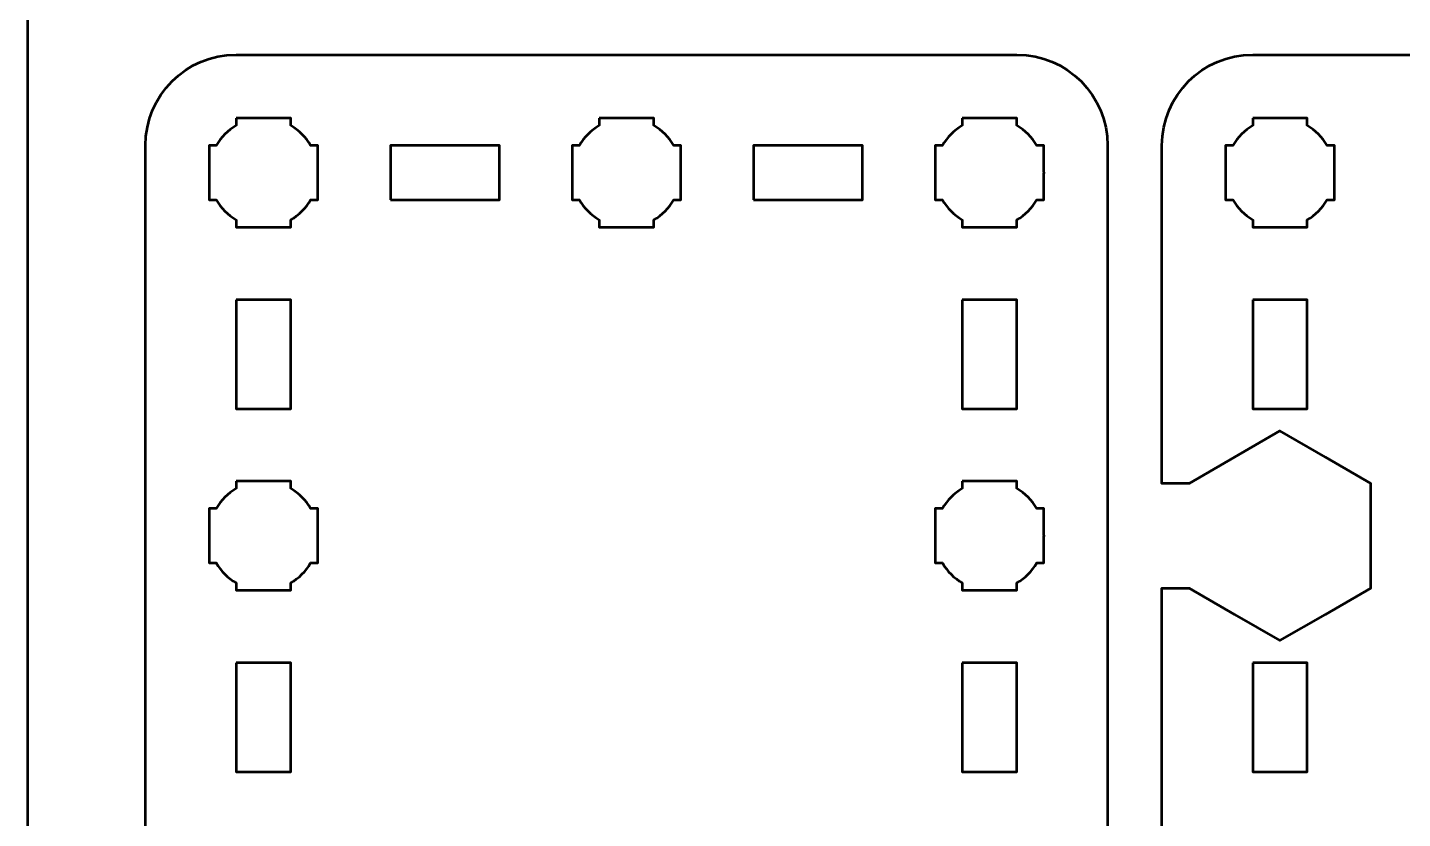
# Model space of a CAD drawing. Header units: centimetres. Extents: x -21 to 0, y -29.7 to 0.
# Drawn here: x -21 to -13.43, y -18.16 to -13.8 of the extents above; entities that cross this region are included whole.
import ezdxf

# ---------------------------------------------------------------- set-up
doc = ezdxf.new("R2010")
doc.units = ezdxf.units.CM
doc.header["$MEASUREMENT"] = 0
doc.layers.add('Layer 1', color=7, linetype='Continuous')

msp = doc.modelspace()

# ---------------------------------------------------------------- linework, layer by layer
at = {"layer": 'Layer 1', "color": 1, "lineweight": 53}
msp.add_open_spline([(-21.00003, -29.19995), (-21.00003, -29.19995), (-21.00003, -5.29992), (-21.00003, -5.29992), (-21.00003, -5.29992), (-21.00003, -5.21709), (-20.93286, -5.14992), (-20.85003, -5.14992), (-20.85003, -5.14992), (-20.7672, -5.14992), (-20.70003, -5.08275), (-20.70003, -4.99992), (-20.70003, -4.99992), (-20.70003, -4.91709), (-20.7672, -4.84992), (-20.85003, -4.84992), (-20.85003, -4.84992), (-20.93286, -4.84992), (-21.00003, -4.78275), (-21.00003, -4.69992), (-21.00003, -4.69992), (-21.00003, -4.61709), (-20.93286, -4.54992), (-20.85003, -4.54992), (-20.85003, -4.54992), (-20.7672, -4.54992), (-20.70003, -4.48275), (-20.70003, -4.39992), (-20.70003, -4.39992), (-20.70003, -4.31709), (-20.7672, -4.24992), (-20.85003, -4.24992), (-20.85003, -4.24992), (-20.93286, -4.24992), (-21.00003, -4.18275), (-21.00003, -4.09992), (-21.00003, -4.09992), (-21.00003, -4.01709), (-20.93286, -3.94992), (-20.85003, -3.94992), (-20.85003, -3.94992), (-20.7672, -3.94992), (-20.70003, -3.88275), (-20.70003, -3.79992), (-20.70003, -3.79992), (-20.70003, -3.71709), (-20.7672, -3.64992), (-20.85003, -3.64992), (-20.85003, -3.64992), (-20.93286, -3.64992), (-21.00003, -3.58275), (-21.00003, -3.49992), (-21.00003, -3.49992), (-21.00003, -3.41709), (-20.93286, -3.34992), (-20.85003, -3.34992), (-20.85003, -3.34992), (-20.7672, -3.34992), (-20.70003, -3.28275), (-20.70003, -3.19992), (-20.70003, -3.19992), (-20.70003, -3.11709), (-20.7672, -3.04992), (-20.85003, -3.04992), (-20.85003, -3.04992), (-20.93286, -3.04992), (-21.00003, -2.98275), (-21.00003, -2.89992), (-21.00003, -2.89992), (-21.00003, -2.81709), (-20.93286, -2.74992), (-20.85003, -2.74992), (-20.85003, -2.74992), (-20.7672, -2.74992), (-20.70003, -2.68275), (-20.70003, -2.59992), (-20.70003, -2.59992), (-20.70003, -2.51709), (-20.7672, -2.44992), (-20.85003, -2.44992), (-20.85003, -2.44992), (-20.93286, -2.44992), (-21.00003, -2.38275), (-21.00003, -2.29992), (-21.00003, -2.29992), (-21.00003, -2.21709), (-20.93286, -2.14992), (-20.85003, -2.14992), (-20.85003, -2.14992), (-20.7672, -2.14992), (-20.70003, -2.08275), (-20.70003, -1.99992), (-20.70003, -1.99992), (-20.70003, -1.91709), (-20.7672, -1.84992), (-20.85003, -1.84992), (-20.85003, -1.84992), (-20.93286, -1.84992), (-21.00003, -1.78275), (-21.00003, -1.69992), (-21.00003, -1.69992), (-21.00003, -1.61709), (-20.93286, -1.54992), (-20.85003, -1.54992), (-20.85003, -1.54992), (-20.7672, -1.54992), (-20.70003, -1.48275), (-20.70003, -1.39992), (-20.70003, -1.39992), (-20.70003, -1.31709), (-20.7672, -1.24992), (-20.85003, -1.24992), (-20.85003, -1.24992), (-20.93286, -1.24992), (-21.00003, -1.18275), (-21.00003, -1.09992), (-21.00003, -1.09992), (-21.00003, -1.09992), (-21.00003, -0.49992), (-21.00003, -0.49992), (-21.00003, -0.49992), (-21.00003, -0.22295), (-20.77694, 0.00004), (-20.49994, 0.00004), (-20.49994, 0.00004), (-20.49994, 0.00004), (-0.50008, 0.00004), (-0.50008, 0.00004), (-0.50008, 0.00004), (-0.22294, 0.00004), (0.00002, -0.22295), (0.00002, -0.49992), (0.00002, -0.49992), (0.00002, -0.49992), (0.00002, -29.19995), (0.00002, -29.19995), (0.00002, -29.19995), (0.00002, -29.47695), (-0.22294, -29.70004), (-0.50008, -29.70004), (-0.50008, -29.70004), (-0.50008, -29.70004), (-20.49994, -29.70004), (-20.49994, -29.70004), (-20.49994, -29.70004), (-20.77694, -29.70004), (-21.00003, -29.47695), (-21.00003, -29.19995)], degree=3, knots=[0, 0, 0, 0, 0.027027, 0.027027, 0.027027, 0.027027, 0.0540541, 0.0540541, 0.0540541, 0.0540541, 0.0810811, 0.0810811, 0.0810811, 0.0810811, 0.1081081, 0.1081081, 0.1081081, 0.1081081, 0.1351351, 0.1351351, 0.1351351, 0.1351351, 0.1621622, 0.1621622, 0.1621622, 0.1621622, 0.1891892, 0.1891892, 0.1891892, 0.1891892, 0.2162162, 0.2162162, 0.2162162, 0.2162162, 0.2432432, 0.2432432, 0.2432432, 0.2432432, 0.2702703, 0.2702703, 0.2702703, 0.2702703, 0.2972973, 0.2972973, 0.2972973, 0.2972973, 0.3243243, 0.3243243, 0.3243243, 0.3243243, 0.3513514, 0.3513514, 0.3513514, 0.3513514, 0.3783784, 0.3783784, 0.3783784, 0.3783784, 0.4054054, 0.4054054, 0.4054054, 0.4054054, 0.4324324, 0.4324324, 0.4324324, 0.4324324, 0.4594595, 0.4594595, 0.4594595, 0.4594595, 0.4864865, 0.4864865, 0.4864865, 0.4864865, 0.5135135, 0.5135135, 0.5135135, 0.5135135, 0.5405405, 0.5405405, 0.5405405, 0.5405405, 0.5675676, 0.5675676, 0.5675676, 0.5675676, 0.5945946, 0.5945946, 0.5945946, 0.5945946, 0.6216216, 0.6216216, 0.6216216, 0.6216216, 0.6486486, 0.6486486, 0.6486486, 0.6486486, 0.6756757, 0.6756757, 0.6756757, 0.6756757, 0.7027027, 0.7027027, 0.7027027, 0.7027027, 0.7297297, 0.7297297, 0.7297297, 0.7297297, 0.7567568, 0.7567568, 0.7567568, 0.7567568, 0.7837838, 0.7837838, 0.7837838, 0.7837838, 0.8108108, 0.8108108, 0.8108108, 0.8108108, 0.8378378, 0.8378378, 0.8378378, 0.8378378, 0.8648649, 0.8648649, 0.8648649, 0.8648649, 0.8918919, 0.8918919, 0.8918919, 0.8918919, 0.9189189, 0.9189189, 0.9189189, 0.9189189, 0.9459459, 0.9459459, 0.9459459, 0.9459459, 0.972973, 0.972973, 0.972973, 0.972973, 1, 1, 1, 1], dxfattribs=at)
at = {"layer": 'Layer 1', "color": 3, "lineweight": 53}
for points, knots in [([(-17.19202, -23.24999), (-17.19202, -23.24999), (-15.55003, -23.24999), (-15.55003, -23.24999), (-15.55003, -23.24999), (-15.27303, -23.24999), (-15.04994, -23.02689), (-15.04994, -22.74989), (-15.04994, -22.74989), (-15.04994, -19.9833), (-15.04994, -17.21668), (-15.04994, -14.45009), (-15.04994, -14.45009), (-15.04994, -14.17309), (-15.2729, -13.94999), (-15.55003, -13.94999), (-15.55003, -13.94999), (-15.55003, -13.94999), (-19.84989, -13.94999), (-19.84989, -13.94999), (-19.84989, -13.94999), (-20.12689, -13.94999), (-20.34998, -14.17309), (-20.34998, -14.45009), (-20.34998, -14.45009), (-20.34998, -17.21668), (-20.34998, -19.9833), (-20.34998, -22.74989), (-20.34998, -22.74989), (-20.34998, -23.02684), (-20.1271, -23.24991), (-19.85004, -23.24999), (-19.85004, -23.24999), (-19.85004, -23.24999), (-18.20802, -23.24999), (-18.20802, -23.24999), (-18.20802, -23.24999), (-18.20802, -23.24999), (-17.19202, -23.24999), (-17.19202, -23.24999)], [0, 0, 0, 0, 0.1, 0.1, 0.1, 0.1, 0.2, 0.2, 0.2, 0.2, 0.3, 0.3, 0.3, 0.3, 0.4, 0.4, 0.4, 0.4, 0.5, 0.5, 0.5, 0.5, 0.6, 0.6, 0.6, 0.6, 0.7, 0.7, 0.7, 0.7, 0.8, 0.8, 0.8, 0.8, 0.9, 0.9, 0.9, 0.9, 1, 1, 1, 1]), ([(-11.59202, -23.24999), (-11.59202, -23.24999), (-9.95003, -23.24999), (-9.95003, -23.24999), (-9.95003, -23.24999), (-9.67303, -23.24999), (-9.44994, -23.02689), (-9.44994, -22.74989), (-9.44994, -22.74989), (-9.44994, -22.74989), (-9.44994, -16.88869), (-9.44994, -16.88869), (-9.44994, -16.88869), (-9.44994, -16.88869), (-9.59999, -16.88869), (-9.59999, -16.88869), (-9.59999, -16.88869), (-9.59999, -16.88869), (-9.84999, -17.03303), (-9.84999, -17.03303), (-9.84999, -17.03303), (-9.84999, -17.03303), (-10.09999, -17.17736), (-10.09999, -17.17736), (-10.09999, -17.17736), (-10.09999, -17.17736), (-10.34999, -17.03303), (-10.34999, -17.03303), (-10.34999, -17.03303), (-10.34999, -17.03303), (-10.59999, -16.88869), (-10.59999, -16.88869), (-10.59999, -16.88869), (-10.59999, -16.88869), (-10.59999, -16.60002), (-10.59999, -16.60002), (-10.59999, -16.60002), (-10.59999, -16.60002), (-10.59999, -16.31135), (-10.59999, -16.31135), (-10.59999, -16.31135), (-10.59999, -16.31135), (-10.34999, -16.16701), (-10.34999, -16.16701), (-10.34999, -16.16701), (-10.34999, -16.16701), (-10.09999, -16.02268), (-10.09999, -16.02268), (-10.09999, -16.02268), (-10.09999, -16.02268), (-9.84999, -16.16701), (-9.84999, -16.16701), (-9.84999, -16.16701), (-9.84999, -16.16701), (-9.59999, -16.31135), (-9.59999, -16.31135), (-9.59999, -16.31135), (-9.59999, -16.31135), (-9.44994, -16.31135), (-9.44994, -16.31135), (-9.44994, -16.31135), (-9.44994, -16.31135), (-9.44994, -14.45009), (-9.44994, -14.45009), (-9.44994, -14.45009), (-9.44994, -14.17309), (-9.6729, -13.94999), (-9.95003, -13.94999), (-9.95003, -13.94999), (-9.95003, -13.94999), (-14.24989, -13.94999), (-14.24989, -13.94999), (-14.24989, -13.94999), (-14.52689, -13.94999), (-14.74998, -14.17309), (-14.74998, -14.45009), (-14.74998, -14.45009), (-14.74998, -14.45009), (-14.74998, -16.31135), (-14.74998, -16.31135), (-14.74998, -16.31135), (-14.74998, -16.31135), (-14.59999, -16.31135), (-14.59999, -16.31135), (-14.59999, -16.31135), (-14.59999, -16.31135), (-14.34999, -16.16701), (-14.34999, -16.16701), (-14.34999, -16.16701), (-14.34999, -16.16701), (-14.09999, -16.02268), (-14.09999, -16.02268), (-14.09999, -16.02268), (-14.09999, -16.02268), (-13.84999, -16.16701), (-13.84999, -16.16701), (-13.84999, -16.16701), (-13.84999, -16.16701), (-13.59999, -16.31135), (-13.59999, -16.31135), (-13.59999, -16.31135), (-13.59999, -16.31135), (-13.59999, -16.60002), (-13.59999, -16.60002), (-13.59999, -16.60002), (-13.59999, -16.60002), (-13.59999, -16.88869), (-13.59999, -16.88869), (-13.59999, -16.88869), (-13.59999, -16.88869), (-13.84999, -17.03303), (-13.84999, -17.03303), (-13.84999, -17.03303), (-13.84999, -17.03303), (-14.09999, -17.17736), (-14.09999, -17.17736), (-14.09999, -17.17736), (-14.09999, -17.17736), (-14.34999, -17.03303), (-14.34999, -17.03303), (-14.34999, -17.03303), (-14.34999, -17.03303), (-14.59999, -16.88869), (-14.59999, -16.88869), (-14.59999, -16.88869), (-14.59999, -16.88869), (-14.74998, -16.88869), (-14.74998, -16.88869), (-14.74998, -16.88869), (-14.74998, -16.88869), (-14.74998, -22.74989), (-14.74998, -22.74989), (-14.74998, -22.74989), (-14.74998, -23.02684), (-14.5271, -23.24991), (-14.25004, -23.24999), (-14.25004, -23.24999), (-14.25004, -23.24999), (-12.60802, -23.24999), (-12.60802, -23.24999), (-12.60802, -23.24999), (-12.60802, -23.24999), (-11.59202, -23.24999), (-11.59202, -23.24999)], [0, 0, 0, 0, 0.0277778, 0.0277778, 0.0277778, 0.0277778, 0.0555556, 0.0555556, 0.0555556, 0.0555556, 0.0833333, 0.0833333, 0.0833333, 0.0833333, 0.1111111, 0.1111111, 0.1111111, 0.1111111, 0.1388889, 0.1388889, 0.1388889, 0.1388889, 0.1666667, 0.1666667, 0.1666667, 0.1666667, 0.1944444, 0.1944444, 0.1944444, 0.1944444, 0.2222222, 0.2222222, 0.2222222, 0.2222222, 0.25, 0.25, 0.25, 0.25, 0.2777778, 0.2777778, 0.2777778, 0.2777778, 0.3055556, 0.3055556, 0.3055556, 0.3055556, 0.3333333, 0.3333333, 0.3333333, 0.3333333, 0.3611111, 0.3611111, 0.3611111, 0.3611111, 0.3888889, 0.3888889, 0.3888889, 0.3888889, 0.4166667, 0.4166667, 0.4166667, 0.4166667, 0.4444444, 0.4444444, 0.4444444, 0.4444444, 0.4722222, 0.4722222, 0.4722222, 0.4722222, 0.5, 0.5, 0.5, 0.5, 0.5277778, 0.5277778, 0.5277778, 0.5277778, 0.5555556, 0.5555556, 0.5555556, 0.5555556, 0.5833333, 0.5833333, 0.5833333, 0.5833333, 0.6111111, 0.6111111, 0.6111111, 0.6111111, 0.6388889, 0.6388889, 0.6388889, 0.6388889, 0.6666667, 0.6666667, 0.6666667, 0.6666667, 0.6944444, 0.6944444, 0.6944444, 0.6944444, 0.7222222, 0.7222222, 0.7222222, 0.7222222, 0.75, 0.75, 0.75, 0.75, 0.7777778, 0.7777778, 0.7777778, 0.7777778, 0.8055556, 0.8055556, 0.8055556, 0.8055556, 0.8333333, 0.8333333, 0.8333333, 0.8333333, 0.8611111, 0.8611111, 0.8611111, 0.8611111, 0.8888889, 0.8888889, 0.8888889, 0.8888889, 0.9166667, 0.9166667, 0.9166667, 0.9166667, 0.9444444, 0.9444444, 0.9444444, 0.9444444, 0.9722222, 0.9722222, 0.9722222, 0.9722222, 1, 1, 1, 1])]:
    msp.add_open_spline(points, degree=3, knots=knots, dxfattribs=at)
at = {"layer": 'Layer 1', "lineweight": 53}
for points, knots in [([(-19.85003, -14.30004), (-19.85003, -14.30004), (-19.70151, -14.30004), (-19.70151, -14.30004), (-19.70151, -14.30004), (-19.70151, -14.30004), (-19.69996, -14.30002), (-19.69996, -14.30002), (-19.69996, -14.30002), (-19.69996, -14.30002), (-19.69841, -14.30004), (-19.69841, -14.30004), (-19.69841, -14.30004), (-19.69841, -14.30004), (-19.55003, -14.30004), (-19.55003, -14.30004), (-19.55003, -14.30004), (-19.55003, -14.30004), (-19.55003, -14.34013), (-19.55003, -14.34013), (-19.55003, -14.34013), (-19.50446, -14.36648), (-19.46648, -14.40448), (-19.44012, -14.45003), (-19.44012, -14.45003), (-19.44012, -14.45003), (-19.40003, -14.45003), (-19.40003, -14.45003), (-19.40003, -14.45003), (-19.40003, -14.45003), (-19.40003, -14.59408), (-19.40003, -14.59408), (-19.40003, -14.59408), (-19.40003, -14.59408), (-19.39997, -14.60002), (-19.39997, -14.60002), (-19.39997, -14.60002), (-19.39997, -14.60002), (-19.40003, -14.60596), (-19.40003, -14.60596), (-19.40003, -14.60596), (-19.40003, -14.60596), (-19.40003, -14.75003), (-19.40003, -14.75003), (-19.40003, -14.75003), (-19.40003, -14.75003), (-19.4401, -14.75003), (-19.4401, -14.75003), (-19.4401, -14.75003), (-19.46646, -14.7956), (-19.50445, -14.83359), (-19.55003, -14.85993), (-19.55003, -14.85993), (-19.55003, -14.85993), (-19.55003, -14.90003), (-19.55003, -14.90003), (-19.55003, -14.90003), (-19.55003, -14.90003), (-19.85003, -14.90003), (-19.85003, -14.90003), (-19.85003, -14.90003), (-19.85003, -14.90003), (-19.85003, -14.85984), (-19.85003, -14.85984), (-19.85003, -14.85984), (-19.89553, -14.8335), (-19.93347, -14.79554), (-19.95981, -14.75003), (-19.95981, -14.75003), (-19.95981, -14.75003), (-20.00002, -14.75003), (-20.00002, -14.75003), (-20.00002, -14.75003), (-20.00002, -14.75003), (-20.00002, -14.45003), (-20.00002, -14.45003), (-20.00002, -14.45003), (-20.00002, -14.45003), (-19.95979, -14.45003), (-19.95979, -14.45003), (-19.95979, -14.45003), (-19.93345, -14.40453), (-19.89552, -14.36657), (-19.85003, -14.34023), (-19.85003, -14.34023), (-19.85003, -14.34023), (-19.85003, -14.30004), (-19.85003, -14.30004)], [0, 0, 0, 0, 0.0454545, 0.0454545, 0.0454545, 0.0454545, 0.0909091, 0.0909091, 0.0909091, 0.0909091, 0.1363636, 0.1363636, 0.1363636, 0.1363636, 0.1818182, 0.1818182, 0.1818182, 0.1818182, 0.2272727, 0.2272727, 0.2272727, 0.2272727, 0.2727273, 0.2727273, 0.2727273, 0.2727273, 0.3181818, 0.3181818, 0.3181818, 0.3181818, 0.3636364, 0.3636364, 0.3636364, 0.3636364, 0.4090909, 0.4090909, 0.4090909, 0.4090909, 0.4545455, 0.4545455, 0.4545455, 0.4545455, 0.5, 0.5, 0.5, 0.5, 0.5454545, 0.5454545, 0.5454545, 0.5454545, 0.5909091, 0.5909091, 0.5909091, 0.5909091, 0.6363636, 0.6363636, 0.6363636, 0.6363636, 0.6818182, 0.6818182, 0.6818182, 0.6818182, 0.7272727, 0.7272727, 0.7272727, 0.7272727, 0.7727273, 0.7727273, 0.7727273, 0.7727273, 0.8181818, 0.8181818, 0.8181818, 0.8181818, 0.8636364, 0.8636364, 0.8636364, 0.8636364, 0.9090909, 0.9090909, 0.9090909, 0.9090909, 0.9545455, 0.9545455, 0.9545455, 0.9545455, 1, 1, 1, 1]), ([(-17.85003, -14.30004), (-17.85003, -14.30004), (-17.70151, -14.30004), (-17.70151, -14.30004), (-17.70151, -14.30004), (-17.70151, -14.30004), (-17.69996, -14.30002), (-17.69996, -14.30002), (-17.69996, -14.30002), (-17.69996, -14.30002), (-17.69841, -14.30004), (-17.69841, -14.30004), (-17.69841, -14.30004), (-17.69841, -14.30004), (-17.55003, -14.30004), (-17.55003, -14.30004), (-17.55003, -14.30004), (-17.55003, -14.30004), (-17.55003, -14.34013), (-17.55003, -14.34013), (-17.55003, -14.34013), (-17.50446, -14.36648), (-17.46648, -14.40448), (-17.44012, -14.45003), (-17.44012, -14.45003), (-17.44012, -14.45003), (-17.40003, -14.45003), (-17.40003, -14.45003), (-17.40003, -14.45003), (-17.40003, -14.45003), (-17.40003, -14.59408), (-17.40003, -14.59408), (-17.40003, -14.59408), (-17.40003, -14.59408), (-17.39997, -14.60002), (-17.39997, -14.60002), (-17.39997, -14.60002), (-17.39997, -14.60002), (-17.40003, -14.60596), (-17.40003, -14.60596), (-17.40003, -14.60596), (-17.40003, -14.60596), (-17.40003, -14.75003), (-17.40003, -14.75003), (-17.40003, -14.75003), (-17.40003, -14.75003), (-17.4401, -14.75003), (-17.4401, -14.75003), (-17.4401, -14.75003), (-17.46646, -14.7956), (-17.50445, -14.83359), (-17.55003, -14.85993), (-17.55003, -14.85993), (-17.55003, -14.85993), (-17.55003, -14.90003), (-17.55003, -14.90003), (-17.55003, -14.90003), (-17.55003, -14.90003), (-17.85003, -14.90003), (-17.85003, -14.90003), (-17.85003, -14.90003), (-17.85003, -14.90003), (-17.85003, -14.85984), (-17.85003, -14.85984), (-17.85003, -14.85984), (-17.89553, -14.8335), (-17.93347, -14.79554), (-17.95981, -14.75003), (-17.95981, -14.75003), (-17.95981, -14.75003), (-18.00002, -14.75003), (-18.00002, -14.75003), (-18.00002, -14.75003), (-18.00002, -14.75003), (-18.00002, -14.45003), (-18.00002, -14.45003), (-18.00002, -14.45003), (-18.00002, -14.45003), (-17.95979, -14.45003), (-17.95979, -14.45003), (-17.95979, -14.45003), (-17.93345, -14.40453), (-17.89552, -14.36657), (-17.85003, -14.34023), (-17.85003, -14.34023), (-17.85003, -14.34023), (-17.85003, -14.30004), (-17.85003, -14.30004)], [0, 0, 0, 0, 0.0454545, 0.0454545, 0.0454545, 0.0454545, 0.0909091, 0.0909091, 0.0909091, 0.0909091, 0.1363636, 0.1363636, 0.1363636, 0.1363636, 0.1818182, 0.1818182, 0.1818182, 0.1818182, 0.2272727, 0.2272727, 0.2272727, 0.2272727, 0.2727273, 0.2727273, 0.2727273, 0.2727273, 0.3181818, 0.3181818, 0.3181818, 0.3181818, 0.3636364, 0.3636364, 0.3636364, 0.3636364, 0.4090909, 0.4090909, 0.4090909, 0.4090909, 0.4545455, 0.4545455, 0.4545455, 0.4545455, 0.5, 0.5, 0.5, 0.5, 0.5454545, 0.5454545, 0.5454545, 0.5454545, 0.5909091, 0.5909091, 0.5909091, 0.5909091, 0.6363636, 0.6363636, 0.6363636, 0.6363636, 0.6818182, 0.6818182, 0.6818182, 0.6818182, 0.7272727, 0.7272727, 0.7272727, 0.7272727, 0.7727273, 0.7727273, 0.7727273, 0.7727273, 0.8181818, 0.8181818, 0.8181818, 0.8181818, 0.8636364, 0.8636364, 0.8636364, 0.8636364, 0.9090909, 0.9090909, 0.9090909, 0.9090909, 0.9545455, 0.9545455, 0.9545455, 0.9545455, 1, 1, 1, 1]), ([(-15.85003, -14.30004), (-15.85003, -14.30004), (-15.70151, -14.30004), (-15.70151, -14.30004), (-15.70151, -14.30004), (-15.70151, -14.30004), (-15.69996, -14.30002), (-15.69996, -14.30002), (-15.69996, -14.30002), (-15.69996, -14.30002), (-15.69841, -14.30004), (-15.69841, -14.30004), (-15.69841, -14.30004), (-15.69841, -14.30004), (-15.55003, -14.30004), (-15.55003, -14.30004), (-15.55003, -14.30004), (-15.55003, -14.30004), (-15.55003, -14.34013), (-15.55003, -14.34013), (-15.55003, -14.34013), (-15.50446, -14.36648), (-15.46648, -14.40448), (-15.44012, -14.45003), (-15.44012, -14.45003), (-15.44012, -14.45003), (-15.40003, -14.45003), (-15.40003, -14.45003), (-15.40003, -14.45003), (-15.40003, -14.45003), (-15.40003, -14.59408), (-15.40003, -14.59408), (-15.40003, -14.59408), (-15.40003, -14.59408), (-15.39997, -14.60002), (-15.39997, -14.60002), (-15.39997, -14.60002), (-15.39997, -14.60002), (-15.40003, -14.60596), (-15.40003, -14.60596), (-15.40003, -14.60596), (-15.40003, -14.60596), (-15.40003, -14.75003), (-15.40003, -14.75003), (-15.40003, -14.75003), (-15.40003, -14.75003), (-15.4401, -14.75003), (-15.4401, -14.75003), (-15.4401, -14.75003), (-15.46646, -14.7956), (-15.50445, -14.83359), (-15.55003, -14.85993), (-15.55003, -14.85993), (-15.55003, -14.85993), (-15.55003, -14.90003), (-15.55003, -14.90003), (-15.55003, -14.90003), (-15.55003, -14.90003), (-15.85003, -14.90003), (-15.85003, -14.90003), (-15.85003, -14.90003), (-15.85003, -14.90003), (-15.85003, -14.85984), (-15.85003, -14.85984), (-15.85003, -14.85984), (-15.89553, -14.8335), (-15.93347, -14.79554), (-15.95981, -14.75003), (-15.95981, -14.75003), (-15.95981, -14.75003), (-16.00002, -14.75003), (-16.00002, -14.75003), (-16.00002, -14.75003), (-16.00002, -14.75003), (-16.00002, -14.45003), (-16.00002, -14.45003), (-16.00002, -14.45003), (-16.00002, -14.45003), (-15.95979, -14.45003), (-15.95979, -14.45003), (-15.95979, -14.45003), (-15.93345, -14.40453), (-15.89552, -14.36657), (-15.85003, -14.34023), (-15.85003, -14.34023), (-15.85003, -14.34023), (-15.85003, -14.30004), (-15.85003, -14.30004)], [0, 0, 0, 0, 0.0454545, 0.0454545, 0.0454545, 0.0454545, 0.0909091, 0.0909091, 0.0909091, 0.0909091, 0.1363636, 0.1363636, 0.1363636, 0.1363636, 0.1818182, 0.1818182, 0.1818182, 0.1818182, 0.2272727, 0.2272727, 0.2272727, 0.2272727, 0.2727273, 0.2727273, 0.2727273, 0.2727273, 0.3181818, 0.3181818, 0.3181818, 0.3181818, 0.3636364, 0.3636364, 0.3636364, 0.3636364, 0.4090909, 0.4090909, 0.4090909, 0.4090909, 0.4545455, 0.4545455, 0.4545455, 0.4545455, 0.5, 0.5, 0.5, 0.5, 0.5454545, 0.5454545, 0.5454545, 0.5454545, 0.5909091, 0.5909091, 0.5909091, 0.5909091, 0.6363636, 0.6363636, 0.6363636, 0.6363636, 0.6818182, 0.6818182, 0.6818182, 0.6818182, 0.7272727, 0.7272727, 0.7272727, 0.7272727, 0.7727273, 0.7727273, 0.7727273, 0.7727273, 0.8181818, 0.8181818, 0.8181818, 0.8181818, 0.8636364, 0.8636364, 0.8636364, 0.8636364, 0.9090909, 0.9090909, 0.9090909, 0.9090909, 0.9545455, 0.9545455, 0.9545455, 0.9545455, 1, 1, 1, 1]), ([(-14.25003, -14.30004), (-14.25003, -14.30004), (-14.10151, -14.30004), (-14.10151, -14.30004), (-14.10151, -14.30004), (-14.10151, -14.30004), (-14.09996, -14.30002), (-14.09996, -14.30002), (-14.09996, -14.30002), (-14.09996, -14.30002), (-14.09841, -14.30004), (-14.09841, -14.30004), (-14.09841, -14.30004), (-14.09841, -14.30004), (-13.95003, -14.30004), (-13.95003, -14.30004), (-13.95003, -14.30004), (-13.95003, -14.30004), (-13.95003, -14.34013), (-13.95003, -14.34013), (-13.95003, -14.34013), (-13.90446, -14.36648), (-13.86648, -14.40448), (-13.84012, -14.45003), (-13.84012, -14.45003), (-13.84012, -14.45003), (-13.80003, -14.45003), (-13.80003, -14.45003), (-13.80003, -14.45003), (-13.80003, -14.45003), (-13.80003, -14.59408), (-13.80003, -14.59408), (-13.80003, -14.59408), (-13.80003, -14.59408), (-13.79997, -14.60002), (-13.79997, -14.60002), (-13.79997, -14.60002), (-13.79997, -14.60002), (-13.80003, -14.60596), (-13.80003, -14.60596), (-13.80003, -14.60596), (-13.80003, -14.60596), (-13.80003, -14.75003), (-13.80003, -14.75003), (-13.80003, -14.75003), (-13.80003, -14.75003), (-13.8401, -14.75003), (-13.8401, -14.75003), (-13.8401, -14.75003), (-13.86646, -14.7956), (-13.90445, -14.83359), (-13.95003, -14.85993), (-13.95003, -14.85993), (-13.95003, -14.85993), (-13.95003, -14.90003), (-13.95003, -14.90003), (-13.95003, -14.90003), (-13.95003, -14.90003), (-14.25003, -14.90003), (-14.25003, -14.90003), (-14.25003, -14.90003), (-14.25003, -14.90003), (-14.25003, -14.85984), (-14.25003, -14.85984), (-14.25003, -14.85984), (-14.29553, -14.8335), (-14.33347, -14.79554), (-14.35981, -14.75003), (-14.35981, -14.75003), (-14.35981, -14.75003), (-14.40002, -14.75003), (-14.40002, -14.75003), (-14.40002, -14.75003), (-14.40002, -14.75003), (-14.40002, -14.45003), (-14.40002, -14.45003), (-14.40002, -14.45003), (-14.40002, -14.45003), (-14.35979, -14.45003), (-14.35979, -14.45003), (-14.35979, -14.45003), (-14.33345, -14.40453), (-14.29552, -14.36657), (-14.25003, -14.34023), (-14.25003, -14.34023), (-14.25003, -14.34023), (-14.25003, -14.30004), (-14.25003, -14.30004)], [0, 0, 0, 0, 0.0454545, 0.0454545, 0.0454545, 0.0454545, 0.0909091, 0.0909091, 0.0909091, 0.0909091, 0.1363636, 0.1363636, 0.1363636, 0.1363636, 0.1818182, 0.1818182, 0.1818182, 0.1818182, 0.2272727, 0.2272727, 0.2272727, 0.2272727, 0.2727273, 0.2727273, 0.2727273, 0.2727273, 0.3181818, 0.3181818, 0.3181818, 0.3181818, 0.3636364, 0.3636364, 0.3636364, 0.3636364, 0.4090909, 0.4090909, 0.4090909, 0.4090909, 0.4545455, 0.4545455, 0.4545455, 0.4545455, 0.5, 0.5, 0.5, 0.5, 0.5454545, 0.5454545, 0.5454545, 0.5454545, 0.5909091, 0.5909091, 0.5909091, 0.5909091, 0.6363636, 0.6363636, 0.6363636, 0.6363636, 0.6818182, 0.6818182, 0.6818182, 0.6818182, 0.7272727, 0.7272727, 0.7272727, 0.7272727, 0.7727273, 0.7727273, 0.7727273, 0.7727273, 0.8181818, 0.8181818, 0.8181818, 0.8181818, 0.8636364, 0.8636364, 0.8636364, 0.8636364, 0.9090909, 0.9090909, 0.9090909, 0.9090909, 0.9545455, 0.9545455, 0.9545455, 0.9545455, 1, 1, 1, 1]), ([(-19.00003, -14.74994), (-19.00003, -14.74994), (-19.00003, -14.44993), (-19.00003, -14.44993), (-19.00003, -14.44993), (-19.00003, -14.44993), (-18.40004, -14.44993), (-18.40004, -14.44993), (-18.40004, -14.44993), (-18.40004, -14.44993), (-18.40004, -14.74994), (-18.40004, -14.74994), (-18.40004, -14.74994), (-18.40004, -14.74994), (-19.00003, -14.74994), (-19.00003, -14.74994)], [0, 0, 0, 0, 0.25, 0.25, 0.25, 0.25, 0.5, 0.5, 0.5, 0.5, 0.75, 0.75, 0.75, 0.75, 1, 1, 1, 1]), ([(-17.00003, -14.74994), (-17.00003, -14.74994), (-17.00003, -14.44993), (-17.00003, -14.44993), (-17.00003, -14.44993), (-17.00003, -14.44993), (-16.40004, -14.44993), (-16.40004, -14.44993), (-16.40004, -14.44993), (-16.40004, -14.44993), (-16.40004, -14.74994), (-16.40004, -14.74994), (-16.40004, -14.74994), (-16.40004, -14.74994), (-17.00003, -14.74994), (-17.00003, -14.74994)], [0, 0, 0, 0, 0.25, 0.25, 0.25, 0.25, 0.5, 0.5, 0.5, 0.5, 0.75, 0.75, 0.75, 0.75, 1, 1, 1, 1]), ([(-19.84989, -15.30004), (-19.84989, -15.30004), (-19.54988, -15.30004), (-19.54988, -15.30004), (-19.54988, -15.30004), (-19.54988, -15.30004), (-19.54988, -15.90003), (-19.54988, -15.90003), (-19.54988, -15.90003), (-19.54988, -15.90003), (-19.84989, -15.90003), (-19.84989, -15.90003), (-19.84989, -15.90003), (-19.84989, -15.90003), (-19.84989, -15.30004), (-19.84989, -15.30004)], [0, 0, 0, 0, 0.25, 0.25, 0.25, 0.25, 0.5, 0.5, 0.5, 0.5, 0.75, 0.75, 0.75, 0.75, 1, 1, 1, 1]), ([(-15.85003, -15.30004), (-15.85003, -15.30004), (-15.55003, -15.30004), (-15.55003, -15.30004), (-15.55003, -15.30004), (-15.55003, -15.30004), (-15.55003, -15.90003), (-15.55003, -15.90003), (-15.55003, -15.90003), (-15.55003, -15.90003), (-15.85003, -15.90003), (-15.85003, -15.90003), (-15.85003, -15.90003), (-15.85003, -15.90003), (-15.85003, -15.30004), (-15.85003, -15.30004)], [0, 0, 0, 0, 0.25, 0.25, 0.25, 0.25, 0.5, 0.5, 0.5, 0.5, 0.75, 0.75, 0.75, 0.75, 1, 1, 1, 1]), ([(-14.24989, -15.30004), (-14.24989, -15.30004), (-13.94988, -15.30004), (-13.94988, -15.30004), (-13.94988, -15.30004), (-13.94988, -15.30004), (-13.94988, -15.90003), (-13.94988, -15.90003), (-13.94988, -15.90003), (-13.94988, -15.90003), (-14.24989, -15.90003), (-14.24989, -15.90003), (-14.24989, -15.90003), (-14.24989, -15.90003), (-14.24989, -15.30004), (-14.24989, -15.30004)], [0, 0, 0, 0, 0.25, 0.25, 0.25, 0.25, 0.5, 0.5, 0.5, 0.5, 0.75, 0.75, 0.75, 0.75, 1, 1, 1, 1]), ([(-19.85003, -16.30004), (-19.85003, -16.30004), (-19.70151, -16.30004), (-19.70151, -16.30004), (-19.70151, -16.30004), (-19.70151, -16.30004), (-19.69996, -16.30002), (-19.69996, -16.30002), (-19.69996, -16.30002), (-19.69996, -16.30002), (-19.69841, -16.30004), (-19.69841, -16.30004), (-19.69841, -16.30004), (-19.69841, -16.30004), (-19.55003, -16.30004), (-19.55003, -16.30004), (-19.55003, -16.30004), (-19.55003, -16.30004), (-19.55003, -16.34013), (-19.55003, -16.34013), (-19.55003, -16.34013), (-19.50446, -16.36648), (-19.46648, -16.40448), (-19.44012, -16.45003), (-19.44012, -16.45003), (-19.44012, -16.45003), (-19.40003, -16.45003), (-19.40003, -16.45003), (-19.40003, -16.45003), (-19.40003, -16.45003), (-19.40003, -16.59408), (-19.40003, -16.59408), (-19.40003, -16.59408), (-19.40003, -16.59408), (-19.39997, -16.60002), (-19.39997, -16.60002), (-19.39997, -16.60002), (-19.39997, -16.60002), (-19.40003, -16.60596), (-19.40003, -16.60596), (-19.40003, -16.60596), (-19.40003, -16.60596), (-19.40003, -16.75003), (-19.40003, -16.75003), (-19.40003, -16.75003), (-19.40003, -16.75003), (-19.4401, -16.75003), (-19.4401, -16.75003), (-19.4401, -16.75003), (-19.46646, -16.7956), (-19.50445, -16.83359), (-19.55003, -16.85993), (-19.55003, -16.85993), (-19.55003, -16.85993), (-19.55003, -16.90003), (-19.55003, -16.90003), (-19.55003, -16.90003), (-19.55003, -16.90003), (-19.85003, -16.90003), (-19.85003, -16.90003), (-19.85003, -16.90003), (-19.85003, -16.90003), (-19.85003, -16.85984), (-19.85003, -16.85984), (-19.85003, -16.85984), (-19.89553, -16.8335), (-19.93347, -16.79554), (-19.95981, -16.75003), (-19.95981, -16.75003), (-19.95981, -16.75003), (-20.00002, -16.75003), (-20.00002, -16.75003), (-20.00002, -16.75003), (-20.00002, -16.75003), (-20.00002, -16.45003), (-20.00002, -16.45003), (-20.00002, -16.45003), (-20.00002, -16.45003), (-19.95979, -16.45003), (-19.95979, -16.45003), (-19.95979, -16.45003), (-19.93345, -16.40453), (-19.89552, -16.36657), (-19.85003, -16.34023), (-19.85003, -16.34023), (-19.85003, -16.34023), (-19.85003, -16.30004), (-19.85003, -16.30004)], [0, 0, 0, 0, 0.0454545, 0.0454545, 0.0454545, 0.0454545, 0.0909091, 0.0909091, 0.0909091, 0.0909091, 0.1363636, 0.1363636, 0.1363636, 0.1363636, 0.1818182, 0.1818182, 0.1818182, 0.1818182, 0.2272727, 0.2272727, 0.2272727, 0.2272727, 0.2727273, 0.2727273, 0.2727273, 0.2727273, 0.3181818, 0.3181818, 0.3181818, 0.3181818, 0.3636364, 0.3636364, 0.3636364, 0.3636364, 0.4090909, 0.4090909, 0.4090909, 0.4090909, 0.4545455, 0.4545455, 0.4545455, 0.4545455, 0.5, 0.5, 0.5, 0.5, 0.5454545, 0.5454545, 0.5454545, 0.5454545, 0.5909091, 0.5909091, 0.5909091, 0.5909091, 0.6363636, 0.6363636, 0.6363636, 0.6363636, 0.6818182, 0.6818182, 0.6818182, 0.6818182, 0.7272727, 0.7272727, 0.7272727, 0.7272727, 0.7727273, 0.7727273, 0.7727273, 0.7727273, 0.8181818, 0.8181818, 0.8181818, 0.8181818, 0.8636364, 0.8636364, 0.8636364, 0.8636364, 0.9090909, 0.9090909, 0.9090909, 0.9090909, 0.9545455, 0.9545455, 0.9545455, 0.9545455, 1, 1, 1, 1]), ([(-15.85003, -16.30004), (-15.85003, -16.30004), (-15.70151, -16.30004), (-15.70151, -16.30004), (-15.70151, -16.30004), (-15.70151, -16.30004), (-15.69996, -16.30002), (-15.69996, -16.30002), (-15.69996, -16.30002), (-15.69996, -16.30002), (-15.69841, -16.30004), (-15.69841, -16.30004), (-15.69841, -16.30004), (-15.69841, -16.30004), (-15.55003, -16.30004), (-15.55003, -16.30004), (-15.55003, -16.30004), (-15.55003, -16.30004), (-15.55003, -16.34013), (-15.55003, -16.34013), (-15.55003, -16.34013), (-15.50446, -16.36648), (-15.46648, -16.40448), (-15.44012, -16.45003), (-15.44012, -16.45003), (-15.44012, -16.45003), (-15.40003, -16.45003), (-15.40003, -16.45003), (-15.40003, -16.45003), (-15.40003, -16.45003), (-15.40003, -16.59408), (-15.40003, -16.59408), (-15.40003, -16.59408), (-15.40003, -16.59408), (-15.39997, -16.60002), (-15.39997, -16.60002), (-15.39997, -16.60002), (-15.39997, -16.60002), (-15.40003, -16.60596), (-15.40003, -16.60596), (-15.40003, -16.60596), (-15.40003, -16.60596), (-15.40003, -16.75003), (-15.40003, -16.75003), (-15.40003, -16.75003), (-15.40003, -16.75003), (-15.4401, -16.75003), (-15.4401, -16.75003), (-15.4401, -16.75003), (-15.46646, -16.7956), (-15.50445, -16.83359), (-15.55003, -16.85993), (-15.55003, -16.85993), (-15.55003, -16.85993), (-15.55003, -16.90003), (-15.55003, -16.90003), (-15.55003, -16.90003), (-15.55003, -16.90003), (-15.85003, -16.90003), (-15.85003, -16.90003), (-15.85003, -16.90003), (-15.85003, -16.90003), (-15.85003, -16.85984), (-15.85003, -16.85984), (-15.85003, -16.85984), (-15.89553, -16.8335), (-15.93347, -16.79554), (-15.95981, -16.75003), (-15.95981, -16.75003), (-15.95981, -16.75003), (-16.00002, -16.75003), (-16.00002, -16.75003), (-16.00002, -16.75003), (-16.00002, -16.75003), (-16.00002, -16.45003), (-16.00002, -16.45003), (-16.00002, -16.45003), (-16.00002, -16.45003), (-15.95979, -16.45003), (-15.95979, -16.45003), (-15.95979, -16.45003), (-15.93345, -16.40453), (-15.89552, -16.36657), (-15.85003, -16.34023), (-15.85003, -16.34023), (-15.85003, -16.34023), (-15.85003, -16.30004), (-15.85003, -16.30004)], [0, 0, 0, 0, 0.0454545, 0.0454545, 0.0454545, 0.0454545, 0.0909091, 0.0909091, 0.0909091, 0.0909091, 0.1363636, 0.1363636, 0.1363636, 0.1363636, 0.1818182, 0.1818182, 0.1818182, 0.1818182, 0.2272727, 0.2272727, 0.2272727, 0.2272727, 0.2727273, 0.2727273, 0.2727273, 0.2727273, 0.3181818, 0.3181818, 0.3181818, 0.3181818, 0.3636364, 0.3636364, 0.3636364, 0.3636364, 0.4090909, 0.4090909, 0.4090909, 0.4090909, 0.4545455, 0.4545455, 0.4545455, 0.4545455, 0.5, 0.5, 0.5, 0.5, 0.5454545, 0.5454545, 0.5454545, 0.5454545, 0.5909091, 0.5909091, 0.5909091, 0.5909091, 0.6363636, 0.6363636, 0.6363636, 0.6363636, 0.6818182, 0.6818182, 0.6818182, 0.6818182, 0.7272727, 0.7272727, 0.7272727, 0.7272727, 0.7727273, 0.7727273, 0.7727273, 0.7727273, 0.8181818, 0.8181818, 0.8181818, 0.8181818, 0.8636364, 0.8636364, 0.8636364, 0.8636364, 0.9090909, 0.9090909, 0.9090909, 0.9090909, 0.9545455, 0.9545455, 0.9545455, 0.9545455, 1, 1, 1, 1]), ([(-19.85003, -17.30004), (-19.85003, -17.30004), (-19.55003, -17.30004), (-19.55003, -17.30004), (-19.55003, -17.30004), (-19.55003, -17.30004), (-19.55003, -17.90003), (-19.55003, -17.90003), (-19.55003, -17.90003), (-19.55003, -17.90003), (-19.85003, -17.90003), (-19.85003, -17.90003), (-19.85003, -17.90003), (-19.85003, -17.90003), (-19.85003, -17.30004), (-19.85003, -17.30004)], [0, 0, 0, 0, 0.25, 0.25, 0.25, 0.25, 0.5, 0.5, 0.5, 0.5, 0.75, 0.75, 0.75, 0.75, 1, 1, 1, 1]), ([(-15.85003, -17.30004), (-15.85003, -17.30004), (-15.55003, -17.30004), (-15.55003, -17.30004), (-15.55003, -17.30004), (-15.55003, -17.30004), (-15.55003, -17.90003), (-15.55003, -17.90003), (-15.55003, -17.90003), (-15.55003, -17.90003), (-15.85003, -17.90003), (-15.85003, -17.90003), (-15.85003, -17.90003), (-15.85003, -17.90003), (-15.85003, -17.30004), (-15.85003, -17.30004)], [0, 0, 0, 0, 0.25, 0.25, 0.25, 0.25, 0.5, 0.5, 0.5, 0.5, 0.75, 0.75, 0.75, 0.75, 1, 1, 1, 1]), ([(-14.25003, -17.30004), (-14.25003, -17.30004), (-13.95003, -17.30004), (-13.95003, -17.30004), (-13.95003, -17.30004), (-13.95003, -17.30004), (-13.95003, -17.90003), (-13.95003, -17.90003), (-13.95003, -17.90003), (-13.95003, -17.90003), (-14.25003, -17.90003), (-14.25003, -17.90003), (-14.25003, -17.90003), (-14.25003, -17.90003), (-14.25003, -17.30004), (-14.25003, -17.30004)], [0, 0, 0, 0, 0.25, 0.25, 0.25, 0.25, 0.5, 0.5, 0.5, 0.5, 0.75, 0.75, 0.75, 0.75, 1, 1, 1, 1])]:
    msp.add_open_spline(points, degree=3, knots=knots, dxfattribs=at)

doc.saveas('drawing.dxf')
